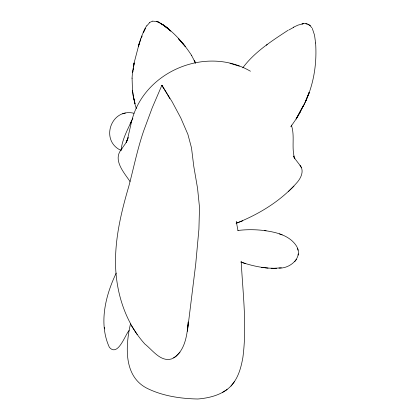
<?xml version="1.0" encoding="UTF-8"?>
<svg xmlns="http://www.w3.org/2000/svg" width="420" height="420" viewBox="0 0 420 420"><rect width="100%" height="100%" fill="white"/><g stroke="black" fill="none" stroke-linecap="round" stroke-linejoin="round"><path stroke-width="0.63" d="M132.085 78.12L132.442 89.964L133.371 96.905L134.972 103.604L133.434 96.705M278.98 268.086C290.204 268.716 303.608 257.224 296.336 245.821C289.427 235.258 276.071 232.166 264.269 230.554M132.037 78.298L132.426 73.028M187.656 328.724L188.244 321.967C187.115 335.118 185.036 352.522 171.591 358.916C160.634 362.245 152.45 349.939 144.91 344.08C124.756 321.794 115.437 290.861 115.505 261.135C115.573 235.631 121.648 210.651 128.809 186.317C133.77 167.638 137.508 148.607 143.882 130.321L152.213 107.825L161.884 85.276L172.163 101.813L180.779 117.92L187.908 134.405L191.504 147.893L193.772 166.315L197.568 188.402L199.5 207.333L198.917 229.22L195.72 264.096L187.404 331.322M132.93 70.655L132.605 72.592L134.117 63.026L133.513 66.854M298.111 255.119L298.274 253.848M132.605 72.592L132.909 70.675M133.108 69.4L133.308 68.124M133.581 66.791L134.18 63.058M133.145 69.368L133.366 68.077M130.478 323.878C125.407 346.159 123.354 377.129 148.029 388.778C163.433 396.133 180.894 398.685 197.846 399C211.334 397.887 226.417 393.766 234.271 381.817C239.227 374.608 241.353 365.972 242.881 357.478C247.097 325.49 242.823 293.228 241.185 261.209M134.017 63.284L139.372 42.856L141.971 35.38L145.189 28.403M131.56 121.658L127.312 140.144L126.268 142.411L128.195 137.634L125.695 143.236L120.645 150.355C113.18 160.755 124.362 173.024 130.022 181.498M138.479 46.216L139.372 42.856M138.527 46.153L140.9 38.687M121.165 149.762C122.309 138.584 128.389 128.279 132.883 118.12M303.649 105.499C313.504 86.31 317.09 64.381 315.604 42.966M132.195 119.207C145.588 70.529 206.976 45.796 250.446 71.232M308.117 95.371L309.246 92.358M141.514 37.69L142.175 35.962M130.106 123.968L132.027 119.858M303.098 106.502L305.991 100.49M143.572 31.978L144.375 30.356M144.91 29.279L145.446 28.198L144.869 29.348M116.219 273.105C105.415 295.554 98.501 323.71 109.368 347.308C117.983 357.373 125.391 334.152 129.124 330.477M300.143 112.098L303.639 105.184L296.084 119.028L303.424 105.536M143.126 32.781L144.286 30.492M300.746 111.295L297.234 117.385L290.761 126.777M145.299 28.061L146.664 25.783M242.781 67.835C254.657 51.828 271.798 40.96 288.204 30.172M146.79 25.893L149.615 22.659M296.499 259.371L294.719 261.665M231 386.117L234.486 381.528M236.066 223.325C259.124 214.237 281.211 200.776 297.56 181.907C301.261 177.44 304.322 170.447 300.011 165.344L294.562 158.23L293.501 156.046L294.851 158.812C291.044 148.092 295.213 136.012 291.322 125.092M120.367 150.675L121.968 148.811M179.991 352.196L175.917 356.517L173.612 357.977M288.445 191.483L293.958 186.144M266.301 45.208L267.194 44.546M222.437 392.459L227.141 389.545M149.515 22.554L152.686 21.079M288.971 29.93L293.806 27.253M293.428 27.242L298.064 25.106L303.445 23.688L301.964 23.903C304.862 23.226 308.243 23.541 310.406 25.788M133.912 113.258C110.964 107.609 99.561 140.957 121.296 150.528M236.828 223.031L242.792 220.789M122.635 113.846L125.407 113.085M237.925 230.475C247.265 229.336 256.767 229.467 266.081 230.795M281.337 267.797L273.956 268.333L268.028 268.076C258.862 267.288 249.853 265.125 241.159 262.164M152.838 21.168L156.529 21.457M276.617 268.264L271.1 268.27M261.424 267.32L268.028 268.076M305.812 23.798L306.91 23.987M239.332 66.15L230.013 63.305M240.917 262.054L245.747 263.644M282.161 234.906L279.426 233.882M158.508 22.145L156.392 21.352L158.823 22.26L156.45 21.373M307.755 24.245L310.096 25.667L311.855 27.82M161.065 23.72L163.559 25.321M170.279 30.629L164.435 25.788L170.861 31.101C167.139 27.725 163.228 24.428 158.65 22.286C172.326 30.056 183.094 42.478 191.672 55.487M163.081 24.728L167.312 27.946M180.7 41.328L183.55 44.515M181.393 42.016L178.532 38.755L185.483 46.673L182.621 43.412M131.203 325.406L137.203 334.567M166.777 93.382L161.884 85.276L162.603 86.951M300.011 165.344L301.366 167.596M167.108 93.923L169.832 98.669M191.552 55.356L195.463 62.99M195.473 62.932L194.187 60.249L195.463 63.058M312.286 28.392L314.548 35.207L315.599 43.034M136.322 108.565L134.699 103.278M298.058 250.204L297.612 248.519M134.972 103.604L133.502 97.031M236.24 221.261L237.983 230.669M132.489 90.342L133.371 96.905M104.297 327.469L104.37 328.897M309.094 92.626L305.54 101.362L309.094 92.626"/></g></svg>
